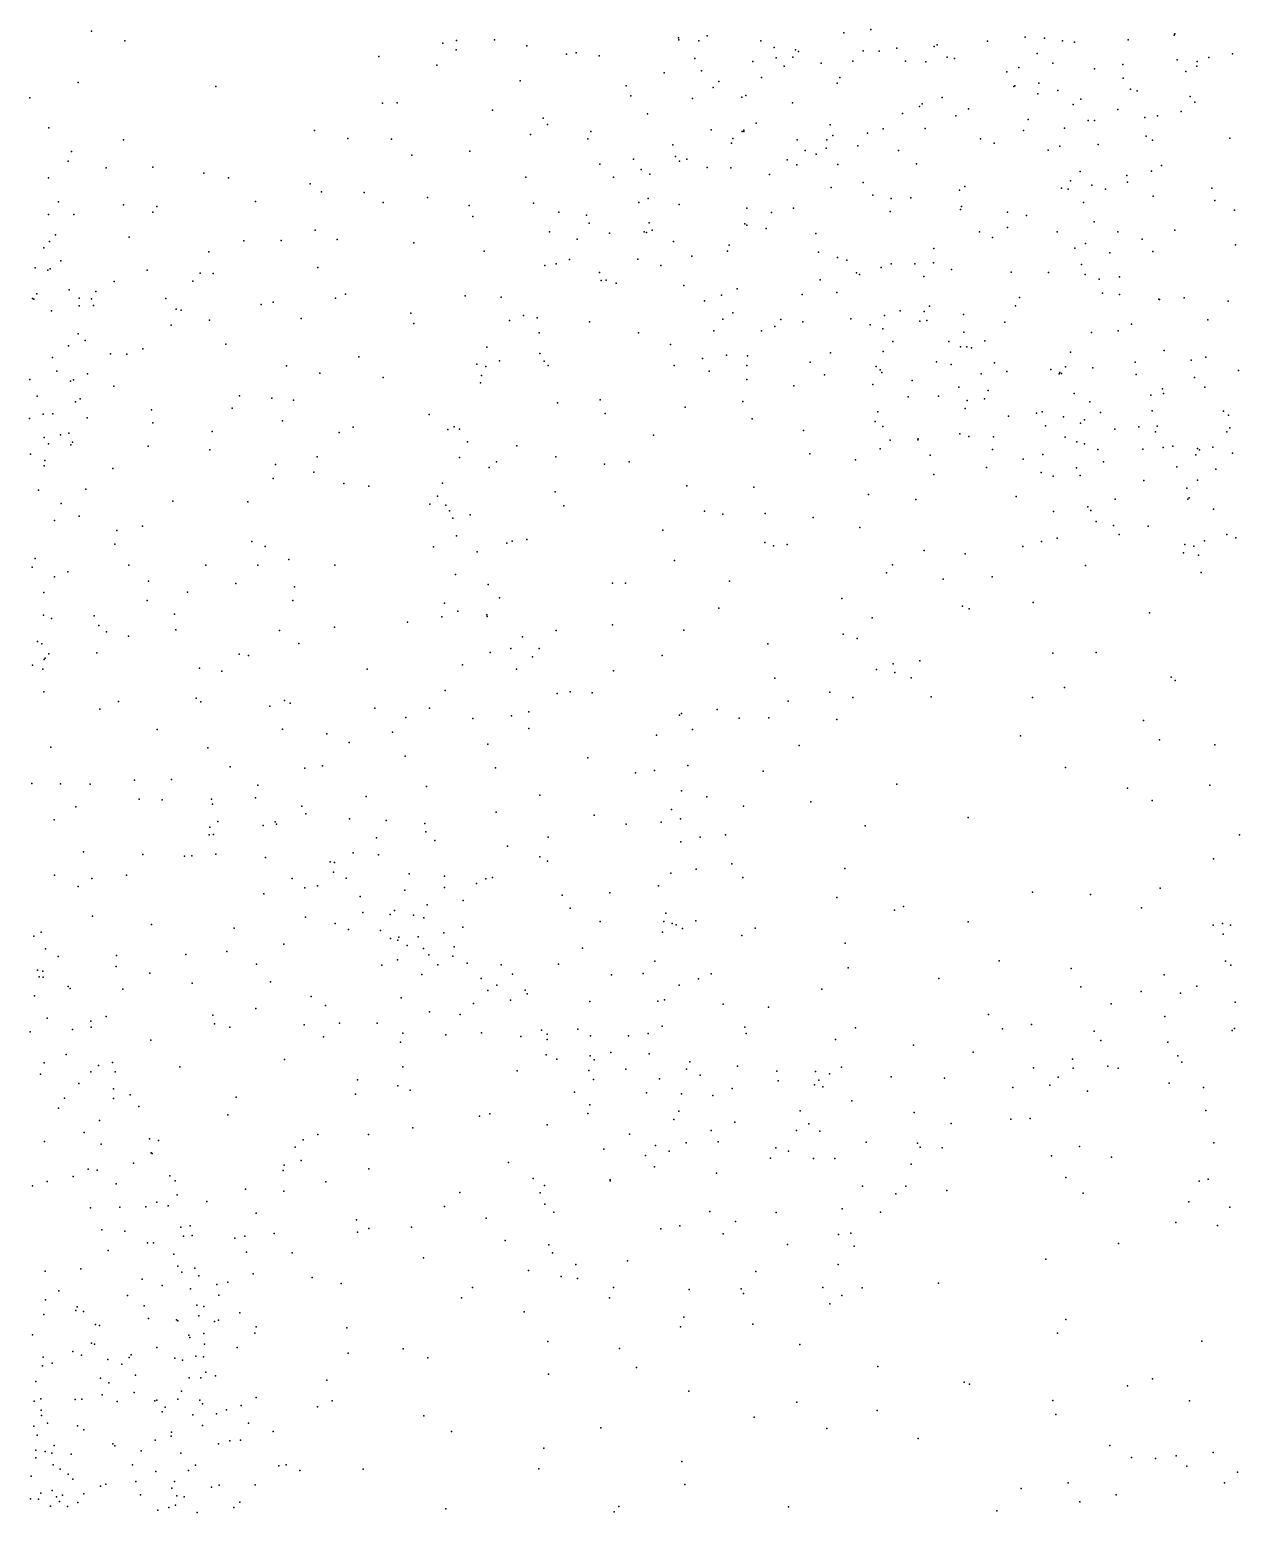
# Model space of a CAD drawing. Header units: metres. Extents: x -25 to 25, y -27.7 to 27.8.
# Drawn here: x 2.33 to 5.159, y -10.396 to -6.929 of the extents above; entities that cross this region are included whole.
import ezdxf

# ---------------------------------------------------------------- set-up
doc = ezdxf.new("R2010")
doc.units = ezdxf.units.M

msp = doc.modelspace()

# ---------------------------------------------------------------- linework, layer by layer
for p in [(2.4744, -6.9324, 21.4665), (4.2968, -6.929, 20.2964), (2.5524, -6.9554, -1.3557), (3.2963, -6.9608, 12.5769), (3.3278, -6.9542, -0.8438), (3.4169, -6.9529, -8.6254), (3.4927, -6.9672, 13.0535), (3.8468, -6.9485, -11.7808), (3.8482, -6.9526, -6.8319), (3.8945, -6.9553, -7.4676), (3.9139, -6.9438, -0.9579), (4.04, -6.9553, -6.2202), (4.2339, -6.9365, -5.9656), (4.4448, -6.9681, 13.1196), (4.4523, -6.9648, 20.8294), (4.5693, -6.9558, -17.455), (4.6581, -6.9468, 21.3631), (4.703, -6.9487, -10.9597), (4.7454, -6.9549, 2.135), (4.7728, -6.9584, -17.0551), (4.8984, -6.9527, 13.1919), (5.0062, -6.9416, 12.5542), (5.0079, -6.9389, 7.2814), (3.1463, -6.9916, 12.7154), (3.327, -6.9761, 12.9459), (3.5856, -6.9863, -8.9995), (3.6081, -6.983, -8.0595), (3.6613, -6.9904, 21.7205), (3.8857, -6.9965, -7.1593), (4.0705, -6.971, 13.1363), (4.0759, -6.9948, 7.4289), (4.1146, -6.9936, -12.9133), (4.1208, -6.9762, 12.5671), (4.1274, -6.9803, -9.7482), (4.2551, -7.0024, -0.9586), (4.2786, -6.9782, 13.1247), (4.3164, -6.9796, 21.7184), (4.3574, -6.9726, 20.6897), (4.3777, -7.0028, 12.4415), (4.4757, -6.9937, 21.591), (4.4925, -6.9963, -11.0416), (4.6854, -6.9847, 20.0035), (5.0133, -6.9993, -5.7186), (5.0601, -7.0032, 8.0446), (5.0874, -6.9939, 1.6405), (5.1427, -6.9859, -1.0242), (3.282, -7.0117, 21.6537), (3.8136, -7.0296, 21.6903), (3.9008, -7.0251, -12.4498), (4.0208, -7.0034, 7.9165), (4.0943, -7.0146, -0.961), (4.1806, -7.007, 8.2881), (4.4251, -7.0046, -5.817), (4.6152, -7.0275, 8.276), (4.6426, -7.0178, 1.8623), (4.7224, -7.007, -13.4308), (4.8202, -7.021, -0.8838), (4.8861, -7.0106, 8.1387), (5.0331, -7.0267, 20.1213), (5.0592, -7.0144, -19.2681), (2.4432, -7.0527, -1.4067), (2.7656, -7.0619, -1.2949), (3.4771, -7.0488, 21.6324), (3.7245, -7.0605, 13.1575), (3.9284, -7.0644, 7.6005), (3.9416, -7.0505, 7.7618), (4.0414, -7.041, 21.6772), (4.2178, -7.0542, 21.6257), (4.2245, -7.0412, -9.981), (4.6311, -7.0619, -0.8907), (4.6339, -7.0604, -5.7146), (4.6895, -7.0543, 12.3271), (4.7338, -7.0712, -18.1105), (4.8869, -7.0422, -10.7501), (4.9041, -7.0679, 12.3906), (4.9196, -7.0722, 2.1344), (2.3306, -7.0883, 17.3488), (3.1549, -7.1006, 21.5472), (3.1891, -7.0998, 12.9147), (3.7357, -7.0836, -7.8972), (3.8799, -7.0898, -9.2098), (3.9952, -7.0869, 8.1191), (4.0046, -7.083, -11.4139), (4.1138, -7.1001, -9.4825), (4.417, -7.1025, 21.3712), (4.4636, -7.0873, 21.2112), (4.6873, -7.0789, -17.892), (4.7702, -7.1039, 13.1711), (4.7877, -7.0916, 1.8206), (5.0433, -7.0853, -1.0924), (5.0542, -7.0982, 12.4536), (3.4123, -7.1172, -0.8375), (3.5305, -7.1361, 13.0923), (3.7746, -7.1259, 12.6883), (4.3707, -7.1253, 20.2491), (4.4106, -7.1089, 21.0426), (4.4953, -7.1307, 13.1284), (4.5253, -7.1139, 7.249), (4.6647, -7.139, -17.6595), (4.8049, -7.1417, -1.0003), (4.8199, -7.1411, -19.0435), (4.8744, -7.1156, 20.1495), (4.9376, -7.1341, 1.9183), (4.9671, -7.1309, -16.9671), (5.0226, -7.12, 1.776), (2.3751, -7.1585, 17.6615), (2.9964, -7.1645, 21.4603), (3.5008, -7.1739, -8.798), (3.541, -7.1504, -8.2093), (3.642, -7.1668, 21.5015), (3.9232, -7.1634, -0.8765), (3.996, -7.167, 7.3585), (4, -7.1637, -7.2428), (4.0003, -7.1669, -12.6495), (4.0287, -7.148, 8.325), (4.2015, -7.1516, 21.473), (4.2078, -7.1762, 20.5726), (4.2887, -7.171, -13.063), (4.3259, -7.1611, 21.1852), (4.4236, -7.1598, 12.5127), (4.6537, -7.1648, -10.9651), (4.7495, -7.1591, -10.5502), (2.5492, -7.1867, -1.402), (3.0739, -7.1839, 12.8215), (3.1762, -7.1847, -0.9779), (3.6349, -7.1842, -0.8306), (3.8339, -7.1984, 7.9409), (3.9714, -7.1944, -7.0122), (3.9742, -7.1836, 21.4661), (4.125, -7.1866, -0.8911), (4.1925, -7.2064, -9.7042), (4.1941, -7.1869, 20.7952), (4.2663, -7.2004, 7.24), (4.5533, -7.1846, 8.3042), (4.5855, -7.1942, 20.1955), (4.7113, -7.2107, -18.7468), (4.7389, -7.2015, -17.3638), (4.8282, -7.1976, 12.2702), (4.9409, -7.1782, -13.4929), (4.9558, -7.1873, 13.219), (5.1365, -7.1829, -13.6702), (2.4199, -7.2364, 21.2357), (2.428, -7.2136, 17.2641), (3.2234, -7.2221, 12.5469), (3.359, -7.2128, 21.4282), (3.6632, -7.2433, 21.3469), (3.7417, -7.232, 13.1455), (3.8404, -7.2259, 8.1089), (3.8492, -7.2367, 21.3223), (3.8666, -7.2321, -7.819), (4.1015, -7.2335, -6.173), (4.1236, -7.2452, 13.1472), (4.1437, -7.2115, 21.2472), (4.169, -7.22, 21.0602), (4.2196, -7.2444, 12.7075), (4.3615, -7.2116, 8.4081), (4.4033, -7.2424, -5.8615), (2.3738, -7.2758, 17.8276), (2.5087, -7.2524, 17.6057), (2.6179, -7.2505, 21.2549), (2.7372, -7.2645, -1.335), (2.7948, -7.2753, 21.2956), (3.4904, -7.274, 21.3295), (3.6951, -7.2737, -11.9646), (3.76, -7.2558, 7.6922), (3.7798, -7.2671, -12.365), (3.9145, -7.251, 8.3591), (3.9693, -7.2523, 12.7904), (4.0598, -7.2678, 8.4318), (4.7861, -7.2607, 7.222), (4.8957, -7.27, -10.7785), (4.9534, -7.2597, -1.2242), (4.9763, -7.2465, 7.2053), (2.9857, -7.2896, 21.3338), (3.0121, -7.3083, -1.146), (3.1126, -7.3101, 12.9125), (4.2045, -7.2983, -9.4094), (4.2789, -7.2865, -10.0149), (4.5041, -7.3043, 12.4984), (4.5166, -7.2959, 13.1433), (4.7425, -7.2997, -18.3754), (4.7586, -7.3019, -17.8139), (4.7639, -7.2828, -1.1024), (4.8137, -7.293, 20.2646), (4.8456, -7.3022, -5.7141), (4.8972, -7.2853, -17.1962), (5.0941, -7.2998, 12.3647), (2.3974, -7.3314, -1.3945), (2.5495, -7.3383, 17.1701), (2.6277, -7.3427, 17.4026), (2.8582, -7.3311, -1.2466), (3.1566, -7.3328, 21.3041), (3.2605, -7.3214, -0.9661), (3.3575, -7.3404, 21.2779), (3.5083, -7.3349, 12.656), (3.7543, -7.3331, 12.7875), (3.7765, -7.3242, 8.234), (3.8491, -7.3379, -0.8216), (4.0073, -7.3467, -6.574), (4.1157, -7.3466, -0.8423), (4.3013, -7.3162, -11.1503), (4.3443, -7.3241, 13.138), (4.3902, -7.3221, 12.6108), (4.5062, -7.3493, -0.9341), (4.5091, -7.3424, 8.3155), (4.7943, -7.3332, 8.1192), (4.957, -7.3184, 12.2602), (5.1015, -7.3283, 20.378), (2.3739, -7.3615, 18.9072), (2.4332, -7.3613, 16.7426), (2.6178, -7.3556, 21.141), (3.3663, -7.3656, 12.6028), (3.5677, -7.356, 21.2076), (3.6321, -7.3625, -8.8712), (3.6386, -7.3812, 7.7902), (3.7786, -7.3808, 21.071), (4.0026, -7.3831, -11.4403), (4.0648, -7.3565, 20.7391), (4.3418, -7.3541, -12.9641), (4.6161, -7.3558, -13.2273), (4.6606, -7.3639, 8.1925), (4.8191, -7.3783, -18.9707), (5.147, -7.3509, -1.4536), (2.3905, -7.4088, 18.8241), (2.5629, -7.4143, 16.9663), (2.9977, -7.3977, 12.6176), (3.5456, -7.4016, 13.0045), (3.6102, -7.4189, 8.0473), (3.6857, -7.4051, 7.4597), (3.7666, -7.4018, -8.0143), (3.7726, -7.4036, 7.3258), (3.7858, -7.3979, 13.1186), (4.007, -7.3858, -7.7638), (4.0523, -7.3941, -6.9128), (4.1683, -7.4058, -7.3958), (4.5507, -7.4014, -5.8411), (4.581, -7.4151, 20.3259), (4.6162, -7.3913, -1.0565), (4.7326, -7.4018, 13.2067), (4.8745, -7.4017, -17.4276), (4.9311, -7.4186, 7.199), (5.0076, -7.3977, 8.0042), (2.3634, -7.439, 16.4046), (2.3763, -7.424, 19.0855), (2.7491, -7.4487, 17.3005), (2.8306, -7.4227, 21.1498), (2.9185, -7.4219, 12.748), (3.0489, -7.4194, 21.2088), (3.2287, -7.4275, 12.9372), (3.3926, -7.4466, 21.1536), (3.8351, -7.4241, 20.9271), (3.9615, -7.4469, -12.544), (3.9658, -7.4326, 7.2194), (4.1747, -7.4496, -7.612), (4.4443, -7.4404, -10.224), (4.7736, -7.4402, -18.7243), (4.7987, -7.4291, -11.032), (4.8558, -7.4511, -1.3305), (4.9559, -7.4477, 13.3009), (5.1494, -7.4325, -5.8577), (2.3427, -7.486, 18.6259), (2.3782, -7.4885, 21.0327), (2.4027, -7.4698, 19.004), (3.0038, -7.4848, 12.8882), (3.5344, -7.4808, 21.0735), (3.5614, -7.4766, 7.6795), (3.5921, -7.4663, 8.1983), (3.7523, -7.4658, -12.2784), (3.8062, -7.4804, -8.9267), (3.8781, -7.4585, 8.4692), (4.2188, -7.4621, 20.4483), (4.2408, -7.4684, -0.8436), (4.3208, -7.4848, -6.0778), (4.3446, -7.4763, 7.1315), (4.3998, -7.4763, 8.3572), (4.4436, -7.4743, 13.1493), (4.7898, -7.4782, 8.0567), (2.3728, -7.4917, 19.1422), (2.528, -7.5176, 16.4941), (2.6045, -7.4917, 17.7611), (2.7116, -7.5168, 17.0195), (2.7288, -7.4985, 21.0172), (2.7592, -7.4991, 17.5379), (3.6622, -7.4965, 12.8231), (3.6666, -7.5155, 20.9663), (3.6784, -7.5149, -8.7041), (3.7015, -7.5218, 13.0157), (4.1786, -7.5139, -7.0653), (4.2637, -7.4974, 8.4389), (4.2701, -7.5018, -11.2688), (4.421, -7.5061, -12.8287), (4.4854, -7.4895, -11.1382), (4.6252, -7.4964, 12.4117), (4.7122, -7.4967, 7.2077), (4.7979, -7.5016, -13.1792), (4.8311, -7.5124, -18.3014), (4.8782, -7.5073, -17.6535), (2.3369, -7.558, 19.2444), (2.3468, -7.547, 4.5341), (2.4228, -7.5375, 18.795), (2.4459, -7.5568, 20.8935), (2.4846, -7.5413, 16.3417), (2.6485, -7.5579, 16.7334), (3.0449, -7.5572, 12.6249), (3.0685, -7.5476, -1.1509), (3.3482, -7.5517, 12.6306), (3.4325, -7.5544, -0.9445), (3.8594, -7.5269, 20.7925), (3.9477, -7.5497, 20.6568), (3.9847, -7.5352, 13.1225), (4.1364, -7.5481, -6.4967), (4.217, -7.544, -12.6487), (4.6445, -7.5551, -10.4356), (4.8383, -7.5449, 13.2603), (4.8785, -7.5482, 12.2898), (5.0296, -7.5558, 7.9366), (2.3396, -7.5589, 4.1284), (2.3815, -7.5861, 18.6322), (2.4459, -7.5751, 18.9285), (2.4746, -7.5586, 17.9106), (2.479, -7.5741, -1.2992), (2.6723, -7.5826, 20.8896), (2.6844, -7.5847, -1.2704), (2.8714, -7.5717, 17.2277), (2.8996, -7.5666, -1.2203), (3.221, -7.5921, -1.0773), (3.9076, -7.5633, -11.633), (3.9741, -7.5914, 7.0976), (4.3653, -7.5866, -9.9999), (4.4214, -7.5878, -0.9904), (4.4337, -7.5752, -9.2788), (4.6353, -7.5748, 20.3516), (4.9703, -7.5595, -11.0659), (4.9716, -7.5601, -5.8792), (5.1325, -7.5638, -1.6581), (2.6611, -7.6202, 16.513), (2.7503, -7.6085, 17.6635), (2.9649, -7.6046, 21.0073), (3.2284, -7.616, 21.03), (3.452, -7.6087, 8.1738), (3.4844, -7.5972, 7.5259), (3.5169, -7.6025, 7.3611), (3.6392, -7.6121, -0.8427), (3.9512, -7.6057, -7.9967), (4.0726, -7.6228, 12.8523), (4.0866, -7.6065, 20.5022), (4.138, -7.6119, -11.4486), (4.25, -7.6053, 12.764), (4.2956, -7.6191, -6.2848), (4.3292, -7.5977, -9.7023), (4.4114, -7.6108, 12.6282), (4.4281, -7.6089, 20.3837), (4.5133, -7.5951, 7.161), (4.6098, -7.6132, -12.8281), (4.906, -7.6177, -17.9509), (5.085, -7.6074, -13.2022), (2.4433, -7.6399, 19.0362), (2.4598, -7.656, 18.8847), (3.5215, -7.6377, 12.9032), (3.7533, -7.6377, -8.524), (3.9297, -7.6336, 12.9456), (4.0412, -7.6334, -0.8184), (4.3251, -7.6286, 7.0849), (4.3483, -7.658, -7.2186), (4.4789, -7.6581, 8.2195), (4.5142, -7.6363, -1.112), (4.5634, -7.6565, -9.0475), (4.8132, -7.6368, 20.3717), (4.8753, -7.6336, -18.6737), (2.3839, -7.6958, 19.1888), (2.4207, -7.6681, 18.7214), (2.519, -7.6869, 4.2502), (2.5576, -7.6875, 20.7454), (2.5947, -7.6755, 17.8699), (2.7887, -7.6648, 16.7235), (3.0997, -7.6941, 12.8322), (3.3992, -7.6712, 8.0066), (3.5232, -7.6859, 7.171), (3.8287, -7.6654, -8.2931), (3.9593, -7.6898, -12.3535), (4.0084, -7.6914, -8.8433), (4.2023, -7.685, -0.8838), (4.3259, -7.6819, -7.0014), (4.5068, -7.6708, -11.2931), (4.5211, -7.6704, 12.5259), (4.5326, -7.6731, 13.1497), (4.7639, -7.6832, 13.2225), (4.9825, -7.6792, 13.3448), (5.0799, -7.6952, -19.0754), (2.3935, -7.7276, 18.6556), (2.9305, -7.715, 16.9323), (3.3759, -7.7115, 20.9371), (3.3964, -7.7164, 7.7362), (3.429, -7.7034, 12.7711), (3.5327, -7.7038, 8.4859), (3.5426, -7.7141, -0.9413), (3.8373, -7.7143, 20.6404), (3.9033, -7.6978, -11.8494), (3.919, -7.7276, -0.8309), (4.0068, -7.7147, 8.5576), (4.155, -7.7069, 13.0301), (4.3093, -7.7167, -6.6113), (4.3184, -7.7247, -8.9052), (4.3224, -7.731, 13.0781), (4.4506, -7.7056, -12.5481), (4.4848, -7.7119, -7.7234), (4.5863, -7.7084, 8.106), (4.6152, -7.7286, 20.3651), (4.7181, -7.7235, -8.8618), (4.7387, -7.7303, 7.2367), (4.752, -7.7178, 12.3901), (4.8157, -7.7195, -12.6833), (4.9148, -7.7065, -18.3992), (5.0455, -7.7018, 20.4447), (5.1569, -7.7262, -17.3378), (2.3302, -7.7468, 16.2116), (2.4258, -7.7512, 18.779), (2.4324, -7.7475, 19.0664), (2.465, -7.7339, 18.0241), (2.527, -7.7629, -1.2186), (3.0083, -7.7321, 17.1292), (3.1568, -7.742, 20.9146), (3.3844, -7.7545, 8.2734), (3.3868, -7.7379, 7.5707), (4.0068, -7.747, -8.1669), (4.1168, -7.7618, 20.4284), (4.1889, -7.7361, 8.4644), (4.3018, -7.7589, 12.7757), (4.3936, -7.7494, -1.0564), (4.5025, -7.7651, -10.1235), (4.5545, -7.7339, -6.18), (4.7376, -7.734, -12.4841), (4.7429, -7.7333, -1.4019), (4.9173, -7.7354, -6.0644), (5.0536, -7.7425, -12.3416), (5.0777, -7.7649, -12.0551), (2.3474, -7.7859, 20.9113), (2.4375, -7.7995, 18.9836), (2.448, -7.7921, 18.8898), (2.8209, -7.7851, 20.7405), (2.8966, -7.7909, -1.227), (2.947, -7.7955, 17.4182), (3.6639, -7.7947, 6.9743), (3.9977, -7.7983, 6.9933), (4.3844, -7.7879, 20.3873), (4.4552, -7.7864, -9.8319), (4.5223, -7.7959, -11.4723), (4.5624, -7.7923, -7.434), (4.5711, -7.7725, -1.2393), (4.7723, -7.78, -8.6623), (4.8088, -7.7996, -11.4595), (4.9516, -7.7833, 7.2655), (4.9792, -7.7687, 7.8509), (4.9815, -7.7797, -18.0896), (2.3616, -7.8279, 18.2304), (2.3845, -7.8275, 18.6578), (2.6149, -7.8182, 16.2621), (2.8033, -7.8139, 16.5805), (3.2641, -7.8286, 20.8321), (3.5642, -7.8017, 20.7808), (3.6757, -7.8266, 20.6603), (3.8625, -7.8116, 8.6061), (4.3129, -7.823, -12.3379), (4.5175, -7.8146, 13.0735), (4.6185, -7.8327, 12.4872), (4.6846, -7.8259, 13.125), (4.6977, -7.8226, -8.045), (4.7472, -7.8345, -7.7792), (4.8339, -7.8242, -12.1114), (4.9543, -7.8203, -1.7008), (5.1216, -7.821, -17.5958), (5.1334, -7.8306, 7.7297), (2.3301, -7.8386, 19.2632), (2.4647, -7.8369, 4.5466), (2.6183, -7.8483, 17.9603), (2.7572, -7.8688, -1.2183), (2.921, -7.8436, 16.7254), (3.0868, -7.8583, 20.7725), (3.3079, -7.8638, 7.239), (3.323, -7.8574, 7.4783), (3.3353, -7.863, -1.1411), (4.0194, -7.839, -12.0359), (4.1397, -7.8665, -8.3187), (4.3067, -7.8451, -8.1354), (4.3252, -7.8568, -11.6852), (4.705, -7.8556, -6.3195), (4.7874, -7.8492, 7.9256), (4.7964, -7.8411, 20.3588), (4.8671, -7.8632, -11.9009), (4.9238, -7.8577, -8.2096), (4.9623, -7.8697, -6.2918), (4.9664, -7.8559, 12.4999), (5.1289, -7.8695, -1.8777), (5.1366, -7.8604, -10.6965), (2.3638, -7.8825, 19.1592), (2.3739, -7.8974, 18.7381), (2.4024, -7.8767, 19.0618), (2.4216, -7.8727, 18.8795), (2.426, -7.8995, 20.781), (2.4306, -7.8937, -1.115), (2.6074, -7.9032, -1.1843), (3.0539, -7.8712, 17.0685), (3.3538, -7.8929, 8.3968), (3.4689, -7.9019, -1.0614), (3.7887, -7.8773, 20.5071), (4.3418, -7.8892, 8.2881), (4.4065, -7.8885, -1.154), (4.4072, -7.8861, 7.1611), (4.5053, -7.8743, -12.172), (4.5258, -7.8807, 8.1047), (4.584, -7.8811, -8.2623), (4.7509, -7.8821, -11.685), (4.7783, -7.8927, -10.323), (4.7966, -7.8973, -9.3677), (5.0029, -7.9031, -8.0167), (2.3322, -7.9214, 18.6523), (2.3658, -7.9367, 3.9927), (2.7515, -7.9118, 17.839), (3.0025, -7.9276, 16.8674), (3.3348, -7.9297, 7.8521), (3.5607, -7.9277, 20.6216), (3.7317, -7.9393, -0.9236), (4.154, -7.921, 7.0608), (4.261, -7.9346, -1.0771), (4.3185, -7.9088, -11.892), (4.4356, -7.924, -8.4445), (4.5817, -7.9104, -9.7066), (4.6531, -7.9334, -1.4059), (4.6988, -7.9222, -6.564), (4.828, -7.9104, 12.5546), (4.9328, -7.9103, 7.7803), (4.9802, -7.9063, 20.3783), (5.0565, -7.9231, 7.6224), (5.0603, -7.9086, -18.448), (5.0657, -7.9118, 7.3093), (5.0965, -7.9054, -8.7163), (5.1426, -7.9193, 20.425), (2.3644, -7.9493, 19.0808), (2.5245, -7.9555, 16.2006), (2.9053, -7.946, 17.5699), (2.9949, -7.9636, 17.2485), (3.4047, -7.9525, 20.6498), (3.4216, -7.9397, 6.8856), (3.6744, -7.9448, 8.6601), (4.4438, -7.9691, 12.8448), (4.5671, -7.9525, 20.3391), (4.6953, -7.9647, 12.632), (4.7233, -7.9729, 13.0295), (4.7778, -7.9538, -1.5602), (4.786, -7.9715, 7.3108), (4.8406, -7.9396, -7.5896), (5.0125, -7.9515, 7.4679), (5.1034, -7.9566, -18.7221), (2.3507, -8.0055, 18.937), (2.4614, -8.0031, 4.4733), (2.8996, -7.9789, 20.615), (3.0648, -7.9903, -1.2277), (3.1228, -7.9963, 20.6188), (3.2953, -7.9894, 7.3912), (3.8666, -7.9958, 8.6457), (4.0235, -7.999, 20.3593), (4.9352, -7.9835, 12.6795), (5.0357, -8.0012, -7.6767), (5.0605, -7.9821, -6.6977), (2.4041, -8.0373, -1.0334), (2.6646, -8.0317, 16.4097), (2.8402, -8.0333, 17.7146), (3.2658, -8.0387, 20.5185), (3.2839, -8.0202, 7.2247), (3.3029, -8.0406, -1.1802), (3.5588, -8.0098, 6.8658), (3.5792, -8.0426, 20.4019), (4.2911, -8.0159, 7.1875), (4.4023, -8.0273, 8.1766), (4.6369, -8.0206, 7.2977), (4.868, -8.0271, -9.5484), (5.0384, -8.0271, 13.1823), (5.0414, -8.0235, -9.4237), (2.3881, -8.0768, 18.5379), (2.4459, -8.0668, 4.032), (3.3117, -8.0538, 6.9871), (3.3194, -8.0715, 7.556), (3.3601, -8.0634, 7.9453), (3.908, -8.0547, 7.0572), (3.951, -8.0616, -1.0055), (4.0497, -8.0607, 8.5728), (4.1622, -8.0696, 8.4528), (4.7237, -8.056, 7.8037), (4.8043, -8.0449, -10.1199), (4.8111, -8.0534, 7.4529), (5.0984, -8.0501, 12.7805), (2.5336, -8.1001, 4.2905), (2.5942, -8.09, 18.241), (3.8104, -8.0993, 20.3127), (4.2714, -8.0932, 8.3118), (4.8236, -8.079, 12.8485), (4.8643, -8.0882, -1.7087), (4.8774, -8.1096, -9.761), (4.945, -8.09, 13.0478), (5.1294, -8.1091, -7.4165), (2.5291, -8.1318, 18.3937), (2.8498, -8.1257, 16.7232), (2.8806, -8.1378, -1.2148), (3.2744, -8.1382, 20.3784), (3.3281, -8.1129, 8.432), (3.446, -8.1297, -1.1017), (3.4582, -8.1247, 20.3416), (3.4923, -8.1214, 8.7561), (4.0488, -8.1281, 7.172), (4.069, -8.1361, 20.2919), (4.1015, -8.1331, -1.1042), (4.4213, -8.1467, 7.2927), (4.6519, -8.1378, 7.4357), (4.696, -8.1261, -1.5078), (4.7322, -8.1182, 7.6451), (5.0308, -8.1327, -10.1387), (5.0522, -8.1364, 12.9199), (5.0768, -8.1246, -9.6487), (5.1502, -8.117, -7.1965), (2.3426, -8.1656, 17.7061), (2.5622, -8.181, 16.3533), (2.7424, -8.1815, 18.087), (2.8635, -8.1811, 17.7566), (2.9357, -8.1677, 17.4339), (3.0433, -8.1812, 20.4597), (3.3766, -8.1498, 7.7892), (3.838, -8.17, 7.1372), (4.3476, -8.1803, 20.2595), (4.5177, -8.155, -1.3603), (4.7988, -8.1817, 20.1925), (5.0276, -8.1524, 20.2567), (5.063, -8.1581, -9.8608), (2.3361, -8.1861, 17.443), (2.3883, -8.2083, 20.9725), (2.4192, -8.1969, -0.9763), (3.3255, -8.203, 7.4325), (4.3333, -8.1988, 8.1617), (4.4663, -8.2138, 7.9851), (4.5805, -8.2084, 7.7662), (5.0696, -8.1983, -1.9202), (2.3634, -8.2455, 4.4607), (2.608, -8.2189, 20.6614), (2.6995, -8.2445, 18.2564), (2.8123, -8.224, 17.9092), (2.9496, -8.232, 16.9908), (3.4019, -8.2264, 8.0482), (3.6927, -8.2234, 7.1231), (3.7235, -8.2234, -1.0165), (3.9663, -8.2185, 8.6585), (2.6049, -8.2638, -1.0727), (2.9451, -8.2637, 17.276), (3.2997, -8.2702, 8.5114), (3.4285, -8.2575, 7.0761), (3.9418, -8.2821, 7.259), (4.2293, -8.2594, -1.2336), (4.5115, -8.2773, 20.1629), (4.5271, -8.2832, 7.5564), (4.6767, -8.2686, 20.1341), (2.3624, -8.2983, 17.4647), (2.3814, -8.3057, 17.5833), (2.4808, -8.2995, 18.6236), (2.6684, -8.2958, 16.5732), (3.2136, -8.3148, -1.1609), (3.2939, -8.3019, 20.1894), (3.3315, -8.2889, 8.3555), (3.399, -8.2977, 7.5851), (3.3997, -8.3009, -1.101), (3.6928, -8.3207, 20.1631), (4.2998, -8.3042, 7.3805), (4.9486, -8.2925, 20.1024), (2.4919, -8.3223, 4.0836), (2.5099, -8.3369, 20.7743), (2.561, -8.3476, 16.4007), (2.6716, -8.3327, 18.3845), (2.9141, -8.334, 17.6591), (3.0432, -8.3263, 20.3233), (3.4825, -8.3484, 20.141), (3.5614, -8.3336, 8.9289), (3.8596, -8.3332, 20.1554), (4.2322, -8.3423, 8.2087), (4.2647, -8.3526, 20.1187), (2.3487, -8.3598, 18.784), (2.3584, -8.3648, 17.7236), (2.3753, -8.3887, 17.6063), (2.487, -8.3865, -0.9362), (2.8202, -8.389, 16.8223), (2.9596, -8.364, -1.1514), (3.4067, -8.3857, 7.4557), (3.4549, -8.3763, 7.8762), (3.5216, -8.3757, 7.2175), (4.0561, -8.3648, 8.4836), (4.7228, -8.3868, 19.9893), (4.8241, -8.3854, -1.6464), (2.337, -8.4151, 17.7902), (2.3611, -8.4241, 4.342), (2.3641, -8.402, 17.5065), (2.3666, -8.3985, 3.9816), (2.7274, -8.4217, -1.0547), (2.8417, -8.3922, 18.0249), (3.1192, -8.4246, 20.177), (3.3423, -8.414, 8.967), (3.4682, -8.4243, 7.6992), (3.5058, -8.3952, -1.0207), (3.8087, -8.3922, -1.0576), (4.3493, -8.4117, 7.5329), (4.4115, -8.4047, 20.0471), (2.7795, -8.4292, 18.2515), (3.6953, -8.4284, 7.2865), (4.0728, -8.4454, -1.2394), (4.3102, -8.4254, 7.9681), (4.3531, -8.4323, 7.7673), (4.3911, -8.445, -1.3752), (4.9991, -8.4433, 19.9112), (5.0082, -8.4511, -1.8309), (2.3632, -8.4773, 17.5595), (2.7194, -8.4925, 18.4455), (3.3013, -8.4744, -1.0528), (3.5637, -8.4812, 9.0728), (3.5939, -8.4776, 20.0607), (3.6456, -8.4797, -1.0168), (4.2011, -8.4785, 7.4868), (4.2551, -8.4908, 19.9803), (4.4382, -8.4892, 19.9127), (4.6747, -8.4905, -1.4878), (4.7497, -8.4675, 19.8217), (2.494, -8.5178, 16.2562), (2.5382, -8.5002, 20.7152), (2.7302, -8.5005, 16.7104), (2.8919, -8.5108, 16.952), (2.926, -8.4976, 17.7994), (2.9393, -8.5038, 17.0985), (3.1372, -8.5153, 8.8163), (3.2653, -8.5154, 8.4901), (3.4971, -8.5238, 7.5257), (3.8539, -8.5284, -1.1408), (3.9377, -8.5189, 8.6718), (4.1039, -8.4989, 8.2558), (3.2096, -8.5371, 20.0166), (3.366, -8.5399, 8.2719), (3.4566, -8.5336, 8.0475), (3.4969, -8.5628, 7.8573), (3.8498, -8.5322, 8.8867), (3.9888, -8.5392, 8.4959), (4.0583, -8.5379, 19.972), (4.217, -8.5424, 7.6844), (4.9343, -8.5443, -1.7168), (2.6279, -8.5654, 20.5591), (2.9216, -8.5644, 17.9706), (3.0253, -8.5759, 20.1226), (3.0775, -8.5959, -1.0204), (3.1787, -8.5714, 8.6671), (3.7959, -8.5789, 7.4065), (3.8799, -8.5654, 19.9861), (4.6468, -8.5805, 19.6638), (4.9719, -8.59, 19.6544), (2.3799, -8.6071, 4.0914), (2.7464, -8.6084, 20.4041), (3.2082, -8.6278, 8.9956), (3.4011, -8.6001, -1.0326), (3.6348, -8.6314, 9.2009), (4.1296, -8.6032, 7.996), (5.1011, -8.601, -1.8281), (2.7991, -8.6524, -0.9378), (2.9732, -8.6557, 17.1189), (3.0147, -8.6504, 17.34), (3.419, -8.6554, 9.201), (3.7466, -8.6664, 19.9096), (3.791, -8.6615, 9.1116), (3.8691, -8.6494, 8.7259), (4.0448, -8.6626, -1.3554), (4.7517, -8.6546, 19.5505), (2.3353, -8.6918, 3.8855), (2.4025, -8.6924, 20.8509), (2.4715, -8.6933, -0.7416), (2.5754, -8.6839, 16.4098), (2.6615, -8.6826, 16.5742), (2.8636, -8.6959, 20.1491), (3.2583, -8.6991, -0.9841), (4.3577, -8.6932, -1.4359), (5.0892, -8.6958, 19.5168), (2.5865, -8.7287, 19.1144), (2.6401, -8.7296, -0.8152), (2.7556, -8.728, 20.2568), (2.8578, -8.7253, 16.8785), (3.1172, -8.7219, 19.7376), (3.5231, -8.7193, 7.8526), (3.8542, -8.7086, 8.923), (3.9136, -8.7229, 8.3721), (4.1568, -8.7343, 19.7256), (4.8973, -8.7027, 19.4878), (4.9549, -8.7318, -1.6065), (2.438, -8.7461, 16.145), (2.7574, -8.74, 16.7359), (2.9667, -8.7445, 19.7652), (2.9761, -8.7627, 18.1211), (3.4212, -8.759, 19.7716), (3.6499, -8.766, 19.8089), (3.8308, -8.7527, 19.8088), (3.9993, -8.7451, 7.7788), (4.5241, -8.771, 19.5144), (2.3877, -8.7763, 19.38), (2.7513, -8.7942, 19.1634), (2.77, -8.7808, 18.8527), (2.8761, -8.7899, 18.6026), (2.9045, -8.781, -0.9015), (2.9069, -8.7866, 19.5866), (3.0781, -8.7746, 17.5365), (3.1638, -8.7785, 8.637), (3.2537, -8.7851, 8.4613), (3.2566, -8.8045, 9.1432), (3.7251, -8.7867, -1.292), (3.8065, -8.7819, 7.5901), (3.8518, -8.7745, 8.6178), (4.2834, -8.7905, 19.6227), (2.7499, -8.812, 19.6155), (2.7601, -8.8106, 20.0238), (3.141, -8.8186, -0.958), (3.2775, -8.825, 19.6223), (3.4472, -8.8383, -1.1651), (3.5422, -8.8173, 9.4034), (3.8526, -8.8283, 9.0302), (3.8982, -8.8176, -1.3996), (3.9567, -8.812, 7.974), (5.1585, -8.8114, 19.3493), (2.456, -8.8516, 19.5428), (2.595, -8.8575, 16.418), (2.6921, -8.8614, 19.7639), (2.7093, -8.8605, 16.5978), (2.7651, -8.8568, -0.8357), (2.8812, -8.8644, 18.9917), (3.0326, -8.8748, 19.3491), (3.0865, -8.8538, 17.8357), (3.146, -8.8585, 17.3493), (3.5233, -8.863, 7.9324), (3.5411, -8.8737, -1.3069), (5.0983, -8.8675, -1.5868), (2.3884, -8.9061, 19.7268), (2.5568, -8.9064, 20.0097), (3.0407, -8.8993, 18.4235), (3.0428, -8.8765, 17.0771), (3.2176, -8.9031, 3.1651), (3.3001, -8.9086, -1.1037), (3.8292, -8.9013, 7.8446), (3.8884, -8.8919, 8.1327), (3.9718, -8.8799, 19.6377), (4.2363, -8.8903, -1.5148), (2.4437, -8.9326, 16.196), (2.4751, -8.9139, 20.3901), (2.9435, -8.914, 3.3734), (2.9737, -8.9357, 3.2189), (3.0028, -8.9312, 18.8801), (3.0704, -8.9128, 18.1863), (3.2075, -8.9415, 19.3213), (3.3004, -8.9347, 3.3812), (3.3745, -8.9255, 9.3519), (3.3967, -8.9143, 19.5398), (3.4124, -8.9119, 3.2116), (3.8003, -8.9307, -1.5176), (3.9974, -8.9118, -1.5368), (4.9734, -8.9368, 19.1639), (2.878, -8.9499, 16.832), (3.1027, -8.9562, 19.1024), (3.2593, -8.9751, 9.1775), (3.344, -8.9657, -1.2523), (3.575, -8.9531, -1.4439), (3.6866, -8.947, 19.5658), (4.2174, -8.9583, 19.5138), (4.3729, -8.979, 19.4466), (4.6745, -8.9462, -1.4735), (4.8102, -8.9509, 19.2136), (2.4768, -9.0022, 3.6473), (2.9748, -9.0046, -0.9274), (3.1091, -8.9933, 18.7728), (3.1729, -8.9977, 17.9583), (3.1829, -8.9888, 9.0389), (3.2277, -8.9993, 17.6261), (3.2514, -9.0058, 17.2786), (3.5936, -8.9832, 9.5036), (3.8176, -8.9949, 8.6764), (3.8877, -9.0125, 9.2968), (4.3521, -8.9882, -1.5514), (4.9297, -8.9828, -1.4686), (2.3573, -9.0396, 20.2092), (2.6147, -9.0211, 16.4255), (2.8085, -9.0301, 3.2363), (3.0446, -9.0194, 3.4581), (3.0754, -9.033, 16.9889), (3.1508, -9.0356, -1.0836), (3.2984, -9.0409, 19.1735), (3.3429, -9.0275, 8.2481), (3.6642, -9.0143, -1.5883), (3.8095, -9.0394, 8.4859), (3.8129, -9.0146, 8.3209), (3.8324, -9.0188, 8.8495), (3.8416, -9.0222, 19.4804), (3.8563, -9.0305, -1.6585), (3.9956, -9.0471, 19.4578), (4.0264, -9.0298, -1.6515), (4.5247, -9.015, 19.3273), (5.0972, -9.0228, 17.2326), (5.1191, -9.0189, -1.4838), (5.1203, -9.0439, 17.0788), (5.138, -9.0233, 17.4372), (2.3395, -9.049, 16.0435), (2.3674, -9.0783, 15.9593), (2.9243, -9.0673, 3.0871), (3.174, -9.0542, 8.5713), (3.1913, -9.0577, 17.0895), (3.1933, -9.0507, 3.4263), (3.2125, -9.0702, 18.4861), (3.2383, -9.0506, 18.9927), (3.2507, -9.0773, 18.7782), (3.3227, -9.0735, 17.4405), (3.6227, -9.0768, 19.3673), (4.2368, -9.0651, -1.6341), (2.397, -9.0965, 16.2295), (2.533, -9.0939, -0.7647), (2.6956, -9.0918, 3.5302), (2.7911, -9.0849, 16.6738), (2.8603, -9.1138, -0.8708), (3.1535, -9.1168, 8.7814), (3.1903, -9.1037, -1.2562), (3.2635, -9.0926, 8.3729), (3.2843, -9.1159, 17.9169), (3.3196, -9.0954, -1.4515), (3.3533, -9.1121, 17.1891), (3.4322, -9.1161, 19.1067), (3.5666, -9.1139, 7.9716), (3.7921, -9.1069, 8.1252), (4.597, -9.1066, -1.51), (5.1264, -9.1068, 18.8574), (5.1389, -9.1165, 16.7715), (2.3484, -9.128, -0.6569), (2.3523, -9.1439, 16.2183), (2.3612, -9.1302, 15.727), (2.3616, -9.1449, 3.6157), (2.5325, -9.1198, 3.4499), (2.6109, -9.1353, 3.3176), (3.2467, -9.1385, 3.0337), (3.3855, -9.1479, 3.1602), (3.4594, -9.1379, -1.6541), (3.6908, -9.1388, -1.8129), (3.7649, -9.1357, 19.3233), (3.8943, -9.1487, 9.4766), (3.9236, -9.1364, 9.2107), (4.2442, -9.1228, 19.3502), (4.4555, -9.1474, 19.2211), (4.765, -9.1242, 18.9935), (4.9826, -9.1391, 16.9319), (2.42, -9.1664, 15.8321), (2.4252, -9.1714, 15.9742), (2.5478, -9.1723, 16.3447), (2.7101, -9.1585, 3.1209), (2.8934, -9.1554, 16.7779), (3.4017, -9.1761, 17.5404), (3.4226, -9.1635, 8.1348), (3.489, -9.1746, 18.9481), (3.4935, -9.1836, -1.8095), (3.8488, -9.163, 8.9182), (4.182, -9.1724, -1.7601), (4.7879, -9.167, -1.4775), (4.929, -9.1783, 17.3194), (5.0212, -9.1817, 17.5934), (5.0588, -9.1659, -1.4629), (2.3412, -9.1882, 15.6089), (2.8592, -9.2177, 3.0453), (2.9886, -9.1897, -1.0223), (3.0217, -9.2112, 16.8735), (3.1985, -9.193, -1.425), (3.3675, -9.2064, 18.3959), (3.454, -9.1982, 18.7608), (3.6401, -9.2013, 19.0902), (3.7988, -9.2007, 8.5228), (3.8148, -9.1975, 8.683), (3.9515, -9.2081, -1.9756), (4.0579, -9.2144, 19.2489), (4.8586, -9.2067, 18.7561), (5.1486, -9.203, 16.5551), (2.3708, -9.2402, 16.3239), (2.4735, -9.2471, 15.8713), (2.5088, -9.2363, 3.6203), (2.7585, -9.2335, 16.606), (2.7621, -9.254, 3.2633), (2.9722, -9.2562, 3.3393), (3.0548, -9.252, -1.2307), (3.1425, -9.2522, 8.6063), (3.2648, -9.226, 3.3155), (3.337, -9.2318, -1.8022), (4.572, -9.2317, 18.9458), (4.6722, -9.2554, 18.753), (4.9842, -9.2365, 16.7905), (2.331, -9.2726, 15.5147), (2.43, -9.2671, 16.2407), (2.474, -9.2617, 16.0565), (2.798, -9.2618, 3.426), (3.0175, -9.2842, 3.1438), (3.2029, -9.2759, -1.5713), (3.3033, -9.2795, 9.0582), (3.3863, -9.2744, 9.2411), (3.4789, -9.2833, 17.0933), (3.5268, -9.2687, 17.3218), (3.5399, -9.2901, -2.3211), (3.5403, -9.2782, 18.6458), (3.612, -9.2663, 18.8494), (3.6411, -9.2816, 8.1369), (3.7303, -9.2819, -2.3451), (3.7764, -9.2764, 8.3182), (3.8087, -9.2594, 9.6226), (4.0023, -9.2614, -2.1171), (4.0056, -9.2766, 9.5012), (4.2143, -9.2905, -1.9037), (4.2608, -9.2634, 19.1524), (4.6044, -9.2653, -1.5949), (4.819, -9.2706, 17.1653), (5.1414, -9.2696, 17.8982), (5.147, -9.2643, 16.4137), (2.4151, -9.3255, 15.5815), (2.6131, -9.292, 16.4408), (3.1973, -9.2965, 8.4099), (3.6886, -9.3206, 18.6863), (3.7785, -9.3235, 18.8528), (4.3969, -9.3039, 18.9454), (4.5363, -9.3196, 18.5186), (4.8343, -9.2923, 16.9844), (4.991, -9.2962, 17.7756), (2.3643, -9.345, 16.4302), (2.4907, -9.3509, 15.6858), (2.5236, -9.3445, 15.9937), (2.6815, -9.3546, -0.8171), (2.9259, -9.3369, 16.7876), (3.2026, -9.3545, -2.0151), (3.5375, -9.3264, 18.2346), (3.563, -9.3365, 17.6419), (3.6409, -9.3289, 18.537), (3.6503, -9.3375, 17.1774), (3.7244, -9.3599, 18.4024), (3.8655, -9.3599, -2.4126), (3.8735, -9.3428, 8.9699), (3.9855, -9.3525, 18.8649), (4.228, -9.3552, 18.711), (4.6772, -9.3564, 18.2263), (4.7682, -9.3362, 18.3907), (4.7698, -9.3576, 17.5627), (4.8507, -9.3529, 17.8782), (4.8755, -9.357, 18.2096), (5.0148, -9.3287, 18.4045), (5.0242, -9.3434, 18.092), (2.3553, -9.3717, 15.4604), (2.4451, -9.3931, 16.3555), (2.4728, -9.3661, 16.276), (2.5302, -9.3663, 16.0771), (3.0965, -9.3848, -1.6201), (3.4697, -9.3639, 9.3468), (3.6374, -9.363, 17.4325), (3.6484, -9.3835, 17.7672), (3.8028, -9.3826, 8.5605), (3.8981, -9.3741, 18.4172), (4.077, -9.3642, 18.6769), (4.0806, -9.3873, -2.2809), (4.1674, -9.3648, 18.4711), (4.1753, -9.3856, 18.2789), (4.2005, -9.3705, 10.2295), (4.3448, -9.378, 10.3351), (4.4693, -9.3811, -1.7896), (4.7346, -9.3782, 17.078), (4.9948, -9.3923, 16.746), (2.4115, -9.4278, 15.4956), (2.5259, -9.4056, 16.1613), (2.5263, -9.4281, 15.6896), (2.5648, -9.4195, 15.9738), (2.8128, -9.4249, 16.6714), (3.0923, -9.4185, -1.8317), (3.1906, -9.3988, -2.1756), (3.2198, -9.4089, 8.7867), (3.6039, -9.4137, -2.4983), (3.772, -9.4152, 17.245), (3.8544, -9.4177, 18.1268), (3.9272, -9.4216, 9.1097), (3.973, -9.4048, 18.2768), (4.1651, -9.396, 10.0751), (4.185, -9.4012, -2.158), (4.629, -9.4025, 18), (4.7154, -9.397, 17.2864), (4.8032, -9.4111, -1.5869), (5.0749, -9.4023, 16.5946), (2.3978, -9.451, 16.4657), (2.585, -9.4472, 15.8701), (3.4058, -9.4638, -2.4602), (3.6352, -9.4633, 8.3362), (3.6399, -9.443, 17.0601), (3.8477, -9.4577, 17.0195), (4.1313, -9.4571, 9.6183), (4.2527, -9.4334, 18.1238), (4.398, -9.4609, 17.9938), (5.0803, -9.4561, -1.5291), (2.4932, -9.4796, 16.3409), (2.7931, -9.4664, -0.8761), (3.2261, -9.4972, 8.307), (3.3817, -9.4698, 16.9704), (3.5399, -9.4895, 9.6292), (3.8361, -9.4775, 17.8136), (3.9791, -9.484, 10.1177), (4.1521, -9.4877, 17.9801), (4.4846, -9.4868, -1.9486), (4.6239, -9.4767, 17.485), (4.6698, -9.4752, -1.76), (2.3651, -9.5286, 15.366), (2.4579, -9.5081, 16.4177), (2.6106, -9.5228, 16.124), (2.6313, -9.5263, 15.9903), (2.9699, -9.5253, -1.6443), (3.0039, -9.5127, -1.9899), (3.1222, -9.5125, 16.9217), (3.7327, -9.5116, 9.9636), (3.8652, -9.5323, -2.5839), (3.9237, -9.5029, 17.3254), (3.9402, -9.53, 17.5188), (4.1231, -9.5033, -2.4003), (4.178, -9.505, 10.36), (4.2862, -9.5305, 17.7991), (4.4056, -9.5325, -2.1049), (5.0991, -9.532, 16.8809), (2.497, -9.5348, 15.5242), (2.6145, -9.5554, -0.7477), (2.6164, -9.557, 15.7473), (2.9507, -9.5418, -1.3666), (3.6726, -9.5469, -2.6211), (3.77, -9.5613, 16.922), (3.7934, -9.5385, 8.6034), (3.8255, -9.5517, 8.7894), (4.0625, -9.5679, 9.3804), (4.0747, -9.544, 17.3155), (4.1045, -9.5518, 17.6682), (4.1632, -9.5686, 17.4735), (4.2129, -9.5685, 17.2281), (4.4126, -9.5423, 17.6502), (4.4637, -9.5439, 17.4238), (4.7196, -9.5623, -1.8831), (4.7845, -9.5405, 17.1194), (4.8594, -9.5652, -1.7334), (2.4672, -9.5939, 15.4331), (2.4883, -9.5958, 16.4278), (2.5729, -9.5793, 16.2681), (2.9229, -9.5968, -1.1973), (2.9248, -9.5841, -1.8228), (2.9652, -9.5732, -2.1382), (3.123, -9.5924, 8.3741), (3.45, -9.5782, 9.052), (3.7913, -9.5884, 10.1901), (3.9362, -9.6031, 10.2885), (4.3911, -9.5818, 10.1449), (2.337, -9.6329, -0.54), (2.3711, -9.6224, 16.5896), (2.4322, -9.6108, 16.5224), (2.5322, -9.6275, 15.5086), (2.6577, -9.6095, 15.8089), (2.6706, -9.6205, 15.9342), (3.0226, -9.6234, -2.2953), (3.5072, -9.6153, -2.638), (3.5339, -9.6321, 9.4452), (3.6872, -9.6205, 10.0747), (3.6874, -9.6182, 8.5226), (4.2773, -9.6333, 10.3603), (4.3789, -9.6335, 17.2301), (4.7527, -9.6129, -2.0325), (5.0642, -9.6214, 17.0354), (5.0857, -9.6167, -1.6492), (2.6276, -9.6709, 16.2281), (2.675, -9.6532, 16.0877), (2.7444, -9.6694, -0.7699), (2.8346, -9.6403, -0.9251), (2.9244, -9.6453, -1.4988), (3.3357, -9.6481, 8.3841), (3.5235, -9.6487, 9.2575), (4.3556, -9.6509, -2.3714), (4.4746, -9.6434, -2.265), (4.7931, -9.6497, -2.1926), (5.0403, -9.6701, -1.9591), (2.4721, -9.6841, 15.3933), (2.5406, -9.6825, -0.6397), (2.602, -9.6813, 16.3153), (2.6541, -9.6789, 15.6866), (2.8599, -9.6965, -1.7079), (3.3003, -9.6806, -2.5719), (3.535, -9.6751, 8.4636), (3.5556, -9.6944, 9.7465), (3.9207, -9.6923, 16.8572), (4.0755, -9.6945, 9.4786), (4.23, -9.6861, 9.7088), (4.3196, -9.6938, 10.2247), (5.1364, -9.6827, -1.7958), (2.4986, -9.7357, 16.4358), (2.5527, -9.7388, 16.4189), (2.6833, -9.7293, 16.1356), (2.7054, -9.7257, 15.9431), (3.0942, -9.712, -2.4418), (3.0968, -9.7411, 8.6138), (3.1232, -9.7326, 16.9147), (3.2227, -9.7288, 8.7189), (3.3976, -9.7081, 8.9282), (3.8056, -9.7329, -2.6935), (3.8506, -9.7258, 9.1405), (3.9804, -9.7158, 9.3509), (5.01, -9.7184, -2.2365), (5.1073, -9.7255, -2.1138), (2.6056, -9.7659, 15.52), (2.62, -9.7655, 16.3412), (2.6896, -9.7502, 15.7175), (2.7097, -9.7489, 16.0299), (2.8101, -9.7548, -1.963), (2.8334, -9.7504, 16.7295), (2.9019, -9.744, -1.1542), (3.4417, -9.76, -2.6727), (3.5438, -9.7702, 16.9348), (3.952, -9.7444, 10.2093), (4.1024, -9.77, 16.9484), (4.2214, -9.7466, 17.0666), (4.2503, -9.7433, 9.8539), (4.2582, -9.7732, -2.5148), (4.8763, -9.7674, -2.4185), (2.5137, -9.7834, 15.3872), (2.6672, -9.7923, 15.6119), (2.8373, -9.7878, -2.1638), (2.9438, -9.7892, 8.4068), (3.2513, -9.8008, 8.4808), (3.5527, -9.7889, 8.5767), (3.7281, -9.8079, 8.9857), (4.7062, -9.8042, 17.3061), (2.3662, -9.8321, 15.2379), (2.4497, -9.8267, 15.312), (2.6765, -9.8205, -0.6407), (2.6856, -9.8342, 16.1998), (2.7166, -9.8247, 16.0955), (2.7255, -9.8429, 15.8349), (2.853, -9.8384, -0.9182), (3.4962, -9.8301, 9.0136), (3.5729, -9.8445, 9.4169), (3.6072, -9.8161, -2.7209), (4.0277, -9.8331, -2.6543), (4.2207, -9.8165, 10.2148), (2.3983, -9.8783, 16.6288), (2.5931, -9.8511, 15.4436), (2.6403, -9.8654, 15.5157), (2.7062, -9.8733, 15.6684), (2.768, -9.8633, -1.8209), (2.7933, -9.8581, -1.6575), (2.9903, -9.8465, 16.8409), (3.0585, -9.8609, -2.478), (3.3656, -9.8703, 8.8286), (3.611, -9.8489, 9.6569), (3.6953, -9.8705, 9.8218), (3.8723, -9.8752, 10.0436), (3.9934, -9.8731, 9.5216), (4.1847, -9.8705, 9.7555), (4.277, -9.8711, 17.1613), (4.4552, -9.8603, -2.5214), (2.3674, -9.8993, 5.7391), (2.441, -9.9156, 5.9923), (2.559, -9.8891, 16.4425), (2.5981, -9.9134, -0.5201), (2.7206, -9.9112, 16.1131), (2.7373, -9.9148, 15.9203), (2.7722, -9.8879, -2.04), (3.3397, -9.8944, 8.5836), (3.686, -9.8942, 9.1096), (3.9994, -9.8839, 16.8836), (4.2007, -9.9088, -2.5782), (4.2289, -9.8886, 10.0728), (2.3633, -9.9333, 16.3659), (2.4384, -9.9239, 15.2585), (2.4563, -9.9265, -0.4269), (2.608, -9.9424, 15.4203), (2.6738, -9.9462, 15.5439), (2.6763, -9.9478, 13.912), (2.726, -9.9366, 15.724), (2.7619, -9.9496, 8.4209), (2.7715, -9.9466, 16.7029), (2.8216, -9.9297, -1.4833), (3.4864, -9.9274, 16.9415), (3.8596, -9.9393, -2.7057), (4.7527, -9.9448, 17.3496), (2.3369, -9.9809, 15.1611), (2.4837, -9.9565, 6.1899), (2.4934, -9.9588, 16.5342), (2.702, -9.9814, 16.1982), (2.7375, -9.9778, 16.0264), (2.8565, -9.9773, 8.5597), (2.8596, -9.9619, -2.2774), (3.0715, -9.9648, 8.445), (3.8517, -9.9625, 9.8988), (4.0213, -9.9562, 10.0136), (4.7337, -9.977, -2.6271), (2.475, -10.0006, 13.9669), (2.4821, -10.0027, 14.2022), (2.6276, -10.0109, 16.355), (2.705, -9.9875, 14.151), (2.739, -10.0025, 15.8076), (2.8154, -10.0105, 13.9384), (3.2038, -10.014, 16.923), (3.5418, -9.9968, 8.8476), (3.7093, -10.013, 16.9189), (4.1308, -10.0032, 17.0596), (5.0706, -9.996, 17.337), (2.3603, -10.0531, 5.3258), (2.3614, -10.033, 16.6766), (2.3831, -10.0471, 15.1909), (2.4307, -10.0199, 16.602), (2.4511, -10.0285, 5.4959), (2.5126, -10.0384, 15.2947), (2.5456, -10.0498, 13.6767), (2.5628, -10.0336, 16.5635), (2.5674, -10.0277, 16.4308), (2.6698, -10.0354, 15.5141), (2.6873, -10.04, 6.0918), (2.7189, -10.0305, 15.648), (2.7367, -10.0325, 13.7711), (3.0752, -10.024, -2.5166), (3.2613, -10.0347, -2.6371), (2.4961, -10.082, 6.4201), (2.5774, -10.0752, 15.3635), (2.703, -10.0816, 16.1631), (2.7301, -10.0818, 5.8286), (2.7417, -10.0682, 15.8682), (2.7649, -10.0765, -1.6128), (3.0252, -10.087, 16.8678), (3.5434, -10.0732, -2.7194), (3.7488, -10.057, -2.7206), (4.3133, -10.0553, 17.2169), (4.9558, -10.084, -2.6435), (2.3445, -10.0902, 13.8609), (2.4995, -10.1209, 14.3958), (2.5155, -10.0928, 16.4802), (2.5741, -10.1155, 16.3995), (2.6852, -10.113, 15.5504), (3.8712, -10.1125, 16.9611), (4.5153, -10.0919, -2.6542), (4.5276, -10.0963, 17.3288), (4.8971, -10.1, 17.3904), (2.3408, -10.1357, 17.2414), (2.3565, -10.1304, 13.5098), (2.3571, -10.1568, 17.4469), (2.4366, -10.1321, 15.2249), (2.4523, -10.1316, 16.5503), (2.5348, -10.1367, 5.425), (2.623, -10.1352, 5.561), (2.6275, -10.1334, -0.3842), (2.6466, -10.1497, 16.2842), (2.6764, -10.1314, 13.6573), (2.7283, -10.1338, 16.0052), (2.7344, -10.1425, -1.835), (2.7907, -10.1563, -1.4815), (2.8243, -10.146, 8.477), (2.8599, -10.1273, -1.0987), (3.0035, -10.1493, -2.4447), (3.0373, -10.1356, 8.642), (4.1236, -10.1383, -2.6476), (4.3115, -10.1582, -2.65), (4.7227, -10.1348, -2.6911), (5.042, -10.135, 17.4468), (2.3576, -10.1695, 17.5396), (2.3715, -10.1875, 17.3169), (2.6399, -10.1611, 15.4368), (2.7113, -10.1681, 6.2687), (2.7668, -10.1659, 16.7246), (2.842, -10.1878, -1.2788), (3.2516, -10.1701, 16.9502), (4.0238, -10.1734, 17.0412), (4.7295, -10.1675, 17.3789), (2.3401, -10.1947, 17.7294), (2.3473, -10.2157, 17.0668), (2.4419, -10.1937, 13.3678), (2.4568, -10.2033, 16.509), (2.6232, -10.2272, 16.6369), (2.6613, -10.2178, 15.5135), (2.6619, -10.2089, 16.2029), (2.734, -10.1933, 15.8546), (2.8233, -10.2273, -0.885), (2.8993, -10.2067, 8.6469), (3.3165, -10.2072, -2.6498), (3.6654, -10.1983, -2.701), (4.1941, -10.1997, 17.1291), (4.4073, -10.2232, 17.2697), (2.3449, -10.2507, 5.131), (2.3667, -10.2534, 16.6058), (2.3817, -10.2579, -0.1629), (2.3873, -10.2397, 17.2414), (2.427, -10.2599, 16.5092), (2.5243, -10.2359, 15.3166), (2.5294, -10.2403, 5.2024), (2.5906, -10.2524, 16.3072), (2.6833, -10.2575, 16.0919), (2.7714, -10.2356, -0.6886), (2.798, -10.2288, -2.1845), (3.5325, -10.246, 17.0271), (4.8559, -10.2399, 17.4619), (5.0971, -10.2564, 18.9204), (2.3444, -10.2682, 16.9703), (2.3852, -10.2847, 17.1131), (2.4016, -10.2953, 17.6247), (2.5706, -10.285, -0.1589), (2.7179, -10.286, -0.4554), (2.9128, -10.2876, -2.336), (2.9295, -10.2848, 5.9396), (3.1099, -10.2954, -2.5199), (3.5205, -10.2942, -2.6784), (3.8548, -10.2772, -2.6682), (4.9061, -10.2676, 18.6579), (4.9625, -10.2699, 18.8239), (5.0104, -10.264, 18.5417), (5.0356, -10.2884, -2.663), (2.3336, -10.3113, 13.1247), (2.4205, -10.3071, 17.4797), (2.4311, -10.3186, 17.377), (2.5081, -10.3298, 15.345), (2.5783, -10.3235, 15.4199), (2.6251, -10.3006, 16.1929), (2.6687, -10.3235, 16.0298), (2.7017, -10.298, 15.8851), (2.8575, -10.3314, -1.1229), (2.9617, -10.298, 13.898), (3.8618, -10.3309, 17.0723), (4.7582, -10.3271, 18.5033), (5.1238, -10.3273, 19.0743), (5.1538, -10.3019, 18.3398), (2.3321, -10.3644, 17.9385), (2.3507, -10.3655, 16.5384), (2.3563, -10.3512, 16.9156), (2.383, -10.3449, 17.8112), (2.3932, -10.36, 17.0306), (2.4067, -10.3561, 17.7179), (2.4571, -10.3527, 16.3959), (2.4957, -10.3348, 13.2066), (2.589, -10.3554, 6.5336), (2.6623, -10.3396, 15.6236), (2.6744, -10.3571, 15.9427), (2.6915, -10.3596, 5.3843), (2.7551, -10.3368, -1.9614), (2.7734, -10.3327, 5.6105), (4.6482, -10.3399, 18.6519), (4.8703, -10.355, -2.7085), (2.3791, -10.3813, 15.2527), (2.4, -10.3706, 16.4567), (2.4188, -10.3826, 14.574), (2.4427, -10.3731, 17.5568), (2.6295, -10.3908, 16.0696), (2.6555, -10.3848, 13.4394), (2.6708, -10.3791, 15.7363), (2.7219, -10.396, -0.2487), (2.8073, -10.3849, -2.1424), (2.8218, -10.3722, 13.6367), (3.303, -10.3875, -2.5895), (3.6966, -10.3948, -2.6531), (3.7076, -10.3823, 17.103), (4.1042, -10.383, 17.1064), (4.5918, -10.3923, 18.8145), (4.7852, -10.3716, 18.9678)]:
    msp.add_point(p)

doc.saveas('drawing.dxf')
